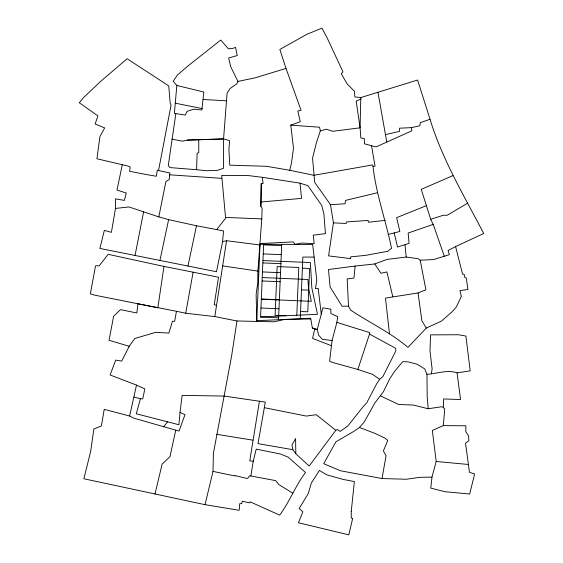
<?xml version="1.0" encoding="UTF-8"?>
<svg xmlns="http://www.w3.org/2000/svg" width="563" height="563" viewBox="0 0 563 563"><rect width="100%" height="100%" fill="white"/><g stroke="black" fill="none" stroke-linecap="round" stroke-linejoin="round"><path stroke-width="0.84" d="M216.656 229.584L223.56 230.95L222.575 241.618L216.502 271.746L99.89 248.431L104.352 230.387L111.411 232.357L115.471 208.451L128.92 206.945L158.808 216.903L168.633 219.626L196.487 225.77L216.656 229.584L225.425 218.444L225.531 217.409L221.695 175.382L247.776 175.501L262.4 177.324L263.048 183.622L261.246 183.637L260.88 206.375L262.112 208.247L261.781 218.916L257.903 271.099L257.727 283.21L256.137 294.203L256.777 321.438L274.35 321.776L284.364 319.502L310.769 318.947M260.88 206.375L261.246 183.637M443.285 425.621L444.735 409.083L443.468 407.682L443.609 398.963L460.548 399.526L457.065 372.854C447.409 369.427 436.881 373.741 426.958 374.289L424.755 368.941L417.12 364.233L408.091 361.861L402.763 361.678L395.12 370.644L389.983 378.343L383.424 391.679L374.916 402.89L364.085 422.194L359.468 427.458L353.254 431.73L335.914 441.793L323.704 463.701L340.559 470.781L382.017 478.536L406.296 479.24L419.921 477.325L431.983 477.1L436.191 461.477L432.335 430.456L443.285 425.621L465.875 425.797L465.812 431.603L468.655 436.051L468.796 440.857L465.51 443.116L469.472 472.315L474.63 474.011L469.662 494.018L444.897 491.696L430.772 488.114L431.983 477.1M336.871 322.423L332.086 340.516L322.43 339.369L318.574 335.119L317.272 329.418L322.888 307.82L330.84 309.193L330.854 313.5L337.744 316.652L336.871 322.423L369.75 332.592L369.504 334.077L395.747 348.321L395.747 351.101L382.847 376.626L379.701 379.3L376.584 383.931L366.71 402.869L362.839 407.035L347.962 425.867L340.143 431.413L337.448 429.541L335.808 430.294L309.171 466.051L295.821 453.743L292.88 449.682L258.002 443.63L265.307 402.088L224.222 396.078L182.152 395.367L180.019 412.447L185.002 414.621L179.027 431.075L133.867 418.175L129.638 416.036L104.225 409.35L101.41 425.966L93.887 428.971L90.671 451.392L83.873 478.761L205.023 504.673L213.011 471.407L213.391 453.37L231.562 356.245L237.002 320.973L256.777 321.438M176.831 85.463L174.389 113.367L185.34 115.077L187.106 111.298L193.799 109.222L201.843 109.947L203.827 92.036L176.831 85.463L173.179 81.234L177.648 74.795L187.965 65.948L220.738 40.05L228.416 48.791L232.273 48.538L235.545 47.405L237.255 55.547L228.662 57.968L230.626 66.504L237.931 81.41L236.777 83.859L230.063 88.511L227.058 93.359L223.511 139.561L223.504 168.295L217.262 170.385L206.832 170.744L196.607 169.709L197.106 153.368L198.816 152.517L198.711 139.723L223.652 138.913L229.62 140.68L228.895 149.73L229.788 165.191L266.517 166.289L289.741 170.272L313.873 175.297L372.615 164.91L373.023 166.486C376.147 194.495 386.028 220.977 391.552 248.515L389.547 249.613L388.125 251.225L365.528 255.37L350.587 256.869L350.665 258.635L328.595 255.883L333.416 222.857L330.516 204.728L314.731 182.384L312.535 158.259L316.329 143.072L320.305 130.912L319.601 127.217L290.789 125.162L293.506 148.125L291.472 163.136L289.741 170.272M360.806 97.561L360.074 127.822L360.862 138.048L364.261 138.428L364.472 143.811L376.056 146.922L411.835 130.806L411.462 127.632L419.85 125.725L420.315 122.678L430.026 119.257L417.598 80.023L360.806 97.561L354.859 96.935L354.373 91.185L347.202 84L341.255 73.746L342.987 71.895L327.061 37.7L321.952 28.15L306.863 34.308L279.832 49.431L286.004 68.412L301.057 110.278L297.806 110.988L300.255 121.721L290.789 125.162M278.537 319.714L281.704 244.356M296.792 315.252L298.798 267.488L277.151 266.581L275.103 315.301L285.927 315.759M300.269 318.707L302.859 257.066L314.112 257.094M158.583 170.308L171.068 105.084L170.195 103.247L168.731 85.879L127.118 58.742L100.58 81.452L83.887 97.265L79.284 102.733L97.906 115.887L95.154 123.994L104.655 127.907L99.904 136.563L96.935 158.766L127.942 166.05L130.173 167.035L129.603 171.286L145.486 174.396L156.268 176.247L157.309 170.244L169.864 172.989L169.189 179.653L165.923 181.511L158.808 216.903M180.019 412.447L178.907 424.741L136.295 413.784L140.398 398.759L142.735 398.878L144.86 388.885L136.499 385.099L110.109 374.972L115.711 360.109L121.735 361.094L129.208 346.294L134.824 338.49L155.775 332.311L168.858 333.092L172.461 321.191L174.643 321.403L176.451 311.29L137.942 303.795L136.83 312.986L120.545 309.629L113.642 316.209L109.032 340.263L129.208 346.294M455.601 246.573L448.078 250.514L449.365 254.673L433.475 259.578L420.202 260.197L418.035 258.677L406.226 257.052L387.041 259.402L374.768 263.948L355.112 266.06L353.958 278.045L347.181 278.952L348.511 306.131L350.672 310.15C369.687 322.782 390.462 332.451 407.971 347.378L426.275 328.102L441.491 321.058L451.681 312.191L456.241 307.138L461.35 296.356L459.95 290.571L467.916 289.481L466.255 277.939L464.855 277.594L464.123 274.287L462.596 274.202L455.601 246.573L483.716 233.511C464.362 196.163 442.342 159.758 430.026 119.257M379.701 379.3L372.537 374.339L357.857 369.462L332.198 362.354L329.587 361.214L332.086 340.516M175.79 113.937L168.274 165.621L170.04 167.591L196.607 169.709M237.002 320.973L214.799 316.596L226.565 240.718L259.93 244.975M259.43 401.159L249.768 460.844L253.259 461.196L256.228 449.126L280.261 453.968L288.179 457.121L305.498 472.477C295.392 485.869 289.642 501.71 279.663 515.138L250.282 501.893L249.768 502.886L242.379 501.246L241.668 503.618L239.761 503.618L239.169 510.296L205.023 504.673M163.981 266.426L157.851 307.743L94.823 295.181L90.362 293.844L95.492 266.137L95.858 265.623L99.081 265.933L108.159 254.328L163.981 266.426L218.528 277.221L214.236 304.674L216.382 305.364M431.364 373.642L432.124 368.962L429.991 350.96L430.561 334.865L458.486 334.746L465.911 336.069L470.189 370.827L457.065 372.854M213.011 471.407L234.884 475.953L234.884 475.566L247.15 478.501L248.41 477.621L249.437 475.918L250.845 475.981L253.259 461.196M382.017 478.536L386.056 455.784L383.382 450.9L387.759 440.463L385.043 438.12L374.458 433.172L359.468 427.458M176.451 311.29L185.706 313.239L193.13 272.126M135.064 255.391L143.579 211.927M122.333 164.431L117.02 190.062L126.267 193.018L124.402 200.4L115.373 198.852L115.471 208.451M129.638 416.036L136.499 385.099M187.965 266.088L196.487 225.77M159.962 260.275L168.633 219.626M175.705 430.343L169.991 456.649L162.109 464.109L154.987 494.075M321.276 314.02L318.151 288.333L315.421 288.573L316.8 280.226L312.641 244.455L260.022 244.293L256.805 320.713L310.642 318.229L312.345 327.969L314.675 329.158L312.578 338.433L331.494 345.731M357.857 369.462L369.504 334.077M163.601 426.824L167.577 421.891M467.719 203.13L447.24 215.249L443.229 215.291L430.653 219.31L421.272 189.351L452.905 175.628M360.96 99.018L356.203 101.101L360.074 127.822L332.782 131.299L326.23 129.208L320.305 130.912M426.282 205.706L396.648 217.656L399.843 231.463L388.069 234.489M394.191 232.962L397.555 247.037L409.09 243.378L408.154 233.047L433.207 224.37L444.32 256.285M389.505 333.894L385.479 298.108L418.042 292.95L425.917 289.797L420.202 260.197M286.004 68.412L254.905 77.905L237.931 81.41M377.273 192.785L345.548 200.393L345.077 203.764L330.516 204.728M386.753 141.777L385.444 134.613L399.533 131.383L399.624 128.188L411.462 127.632M198.711 139.723L187.303 140.11L182.482 141.2L171.891 139.131M222.575 241.618L226.565 240.718M373.023 166.486L375.049 166.169L371.481 145.514M355.112 266.06L328.468 269.529L330.115 286.996L342.093 306.216L348.511 306.131M385.198 220.386L368.357 222.237L368.125 220.457L346.393 221.928L346.154 223.476L333.416 222.857M260.972 201.997L301.564 198.387L299.988 183.144L262.4 177.324M260.05 243.575L293.189 241.9L295.026 244.265L302.24 243.033L314.196 243.737L313.232 235.158L325.449 233.631L323.873 213.778L321.762 205.523L307.933 185.691L299.988 183.144M260.585 316.927L317.469 314.302L311.86 287.989L310.375 262.562L262.949 260.563M187.303 140.11L223.652 138.913M380.426 395.838L398.639 404.487L413.397 405.05L428.239 408.759L441.962 406.697L443.468 407.682M225.531 217.409L261.781 218.916M281.655 245.637L263.611 244.877L260.578 317.039L278.615 317.799M263.231 253.899L281.275 254.659M262.851 262.921L280.895 263.674M302.387 268.192L309.608 268.502L307.785 311.796L300.572 311.494M262.471 271.936L280.515 272.696M262.238 277.559L307.975 279.487L308.461 287.841L311.332 301.311L261.323 299.206M262.098 280.958L280.135 281.718M301.479 289.846L308.693 290.149M261.338 299.002L279.375 299.755M260.958 308.017L278.995 308.777M203.278 99.482L226.425 100.819M169.618 174.811L221.632 178.33M436.191 461.477L468.057 464.44M314.675 329.158L317.272 329.418L312.345 327.969M185.706 313.239L214.799 316.596M222.54 265.891L257.903 271.099M216.741 434.319L252.766 440.139M250.845 475.981L275.694 480.626L278.889 484.616L292.683 493.111M175.325 103.198L202.265 108.582M264.392 407.682L306.293 416.078L316.258 414.699L335.808 430.294M134.008 397.049L140.398 398.759M374.768 263.948L380.989 273.287L386.915 271.915L392.784 296.708M426.275 328.102L421.87 320.769L418.042 292.95M430.653 219.31L433.207 224.37M292.88 449.682L291.916 445.051L295.589 438.535L295.821 453.743M377.998 92.402L385.444 134.613M404.994 245.032L406.226 257.052M428.239 408.759L427.19 397.105L426.958 374.289M351.263 511.288L351.235 518.066L352.684 518.424L348.793 534.85L298.446 522.76L302.859 511.774L299.164 508.53L308.285 493.462L311.346 482.998L319.453 470.436L326.73 474.834L343.078 479.423L354.387 481.548L351.263 511.288"/></g></svg>
